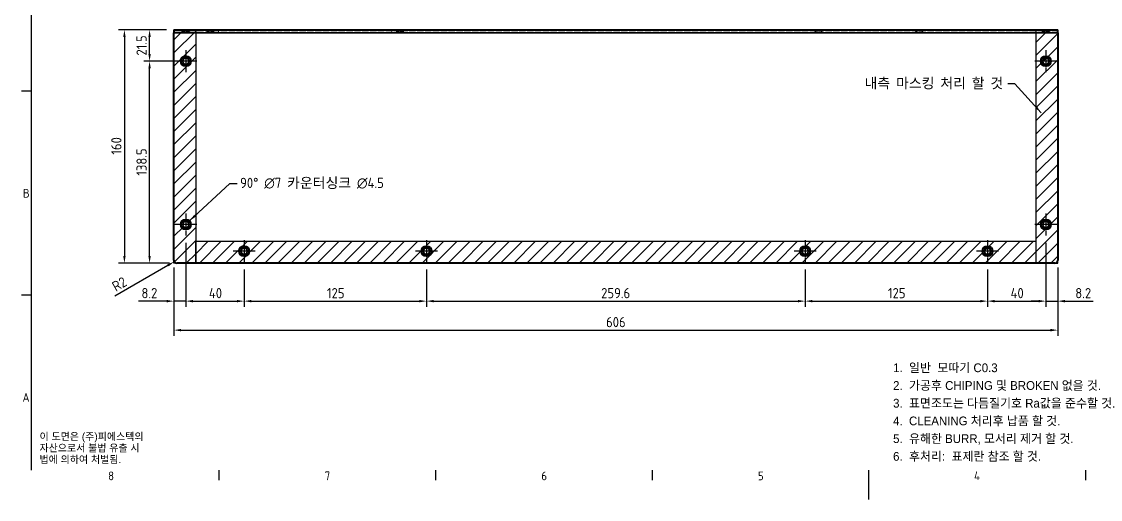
# Model space of a CAD drawing. Header units: millimetres. Extents: x 0 to 1188, y 0 to 840.
# Drawn here: x 13 to 753, y 0 to 328 of the extents above; entities that cross this region are included whole.
import ezdxf

# ---------------------------------------------------------------- set-up
doc = ezdxf.new("R2010")
doc.units = ezdxf.units.MM
doc.header["$LTSCALE"] = 2
doc.linetypes.add('CHAIN', pattern=[0.3543, 0.2362, -0.0295, 0.0591, -0.0295])
doc.linetypes.add('DASHED', pattern=[0.2067, 0.1654, -0.0413])
doc.layers.get('0').update_dxf_attribs({"color": 3, "lineweight": 25})
for name, color, linetype, lineweight in [('가려진 것(ISO)', 2, 'DASHED', 18), ('가려진 좁은 것(ISO)', 2, 'DASHED', 18), ('가시적인 것(ISO)', 3, 'Continuous', 40), ('가시적인 좁은 것(ISO)', 3, 'Continuous', 35), ('경계(ISO)', 7, 'Continuous', 25), ('기호(ISO)', 5, 'Continuous', 25), ('스케치 형상(ISO)', 3, 'Continuous', 25), ('중심 표식(ISO)', 1, 'Continuous', 25), ('치수(ISO)', 2, 'Continuous', 25), ('해치(ISO)', 7, 'Continuous', 18)]:
    doc.layers.add(name, color=color, linetype=linetype, lineweight=lineweight)
doc.styles.add('ISO Proportional', font='arial.ttf')
doc.styles.add('문자 텍스트_PSTEK_POSCO', font='isocp.shx')
doc.styles.add('치수 텍스트_PSTEK_POSCO', font='isocp.shx')
doc.dimstyles.new('치수_PSTEK_POSCO', dxfattribs={"dimscale": 2, "dimtxt": 3.5, "dimasz": 2.5, "dimexe": 2, "dimexo": 2.5, "dimgap": 1, "dimtad": 1, "dimrnd": 1e-08, "dimdsep": 46, "dimtxsty": '치수 텍스트_PSTEK_POSCO', "dimcen": 0.09, "dimdle": 10, "dimclrd": 7, "dimclre": 7, "dimclrt": 2, "dimadec": 1, "dimazin": 2, "dimtfac": 1, "dimtmove": 0, "dimatfit": 3, "dimfxl": 0, "dimtolj": 1, "dimlwd": -1, "dimlwe": -1, "dimarcsym": 0})
doc.dimstyles.new('치수_PSTEK_POSCO$7', dxfattribs={"dimscale": 2, "dimtxt": 3.5, "dimasz": 2.5, "dimexe": 2, "dimexo": 2.5, "dimgap": 1, "dimtad": 1, "dimrnd": 1e-08, "dimdsep": 46, "dimtxsty": '치수 텍스트_PSTEK_POSCO', "dimcen": 0.09, "dimdle": 10, "dimclrd": 7, "dimclre": 7, "dimclrt": 2, "dimadec": 1, "dimazin": 2, "dimtfac": 1, "dimtmove": 0, "dimatfit": 3, "dimfxl": 0, "dimtolj": 1, "dimlwd": -1, "dimlwe": -1, "dimarcsym": 0})
pattern_1 = [(45, (0, 0), (-4.49013, 4.49013), [])]

# ---------------------------------------------------------------- blocks, each defined once
blk = doc.blocks.new('경계 Default Border')
at = {"layer": '경계(ISO)'}
for p, q in [((10, 140), (6.6, 140)), ((10, 70), (6.6, 70)), ((74.25, 10), (74.25, 6.6)), ((148.5, 10), (148.5, 6.6)), ((222.75, 10), (222.75, 6.6)), ((371.25, 10), (371.25, 6.6))]:
    blk.add_line(p, q, dxfattribs=at)
at = {"layer": '경계(ISO)', "flags": 128}
for points in [[(10, 10), (10, 410)], [(297, 0), (297, 10)]]:
    blk.add_lwpolyline(points, dxfattribs=at)
at = {"layer": '경계(ISO)', "color": 2, "char_height": 3, "attachment_point": 7, "style": '문자 텍스트_PSTEK_POSCO'}
for s, insert in [('B', (7.08, 103.47)), ('A', (6.91, 33.49)), ('8', (36.27, 6.57)), ('7', (110.52, 6.59)), ('6', (184.77, 6.57)), ('5', (259.02, 6.57)), ('4', (333.1, 6.6))]:
    blk.add_mtext(s, dxfattribs=dict(at, insert=insert))
blk = doc.blocks.new('*D25')
at = {"layer": 'Defpoints', "color": 0}
for p in [(100.97, 300.55), (125.8, 300.55), (119.6, 162.05)]:
    blk.add_point(p, dxfattribs=at)
at = {"layer": '치수(ISO)', "color": 7}
for p, q in [((120.8, 300.55), (96.97, 300.55)), ((100.97, 167.05), (100.97, 295.55)), ((114.6, 162.05), (96.97, 162.05))]:
    blk.add_line(p, q, dxfattribs=at)
for points in [[(100.14, 295.55), (101.8, 295.55), (100.97, 300.55)], [(100.14, 167.05), (101.8, 167.05), (100.97, 162.05)]]:
    blk.add_solid(points, dxfattribs=at)
at = {"layer": '치수(ISO)', "color": 2, "insert": (95.47, 222.03), "char_height": 7, "attachment_point": 4, "rotation": 90, "style": '치수 텍스트_PSTEK_POSCO'}
blk.add_mtext('\\A1;138.5', dxfattribs=at)
blk = doc.blocks.new('*D26')
at = {"layer": 'Defpoints', "color": 0}
for p in [(100.97, 322.05), (117.6, 322.05), (125.8, 300.55)]:
    blk.add_point(p, dxfattribs=at)
at = {"layer": '치수(ISO)', "color": 7}
for p, q in [((112.6, 322.05), (96.97, 322.05)), ((100.97, 305.55), (100.97, 317.05)), ((120.8, 300.55), (96.97, 300.55))]:
    blk.add_line(p, q, dxfattribs=at)
for points in [[(100.14, 317.05), (101.8, 317.05), (100.97, 322.05)], [(100.14, 305.55), (101.8, 305.55), (100.97, 300.55)]]:
    blk.add_solid(points, dxfattribs=at)
at = {"layer": '치수(ISO)', "color": 2, "insert": (95.47, 304.43), "char_height": 7, "attachment_point": 4, "rotation": 90, "style": '치수 텍스트_PSTEK_POSCO'}
blk.add_mtext('\\A1;21.5', dxfattribs=at)
blk = doc.blocks.new('*D27')
at = {"layer": 'Defpoints', "color": 0}
for p in [(125.8, 181.05), (117.6, 164.05), (125.8, 135.98)]:
    blk.add_point(p, dxfattribs=at)
at = {"layer": '치수(ISO)', "color": 7}
for p, q in [((125.8, 176.05), (125.8, 131.98)), ((117.6, 159.05), (117.6, 131.98)), ((112.6, 135.98), (93.38, 135.98)), ((125.8, 135.98), (117.6, 135.98)), ((130.8, 135.98), (135.8, 135.98))]:
    blk.add_line(p, q, dxfattribs=at)
for points in [[(112.6, 136.81), (112.6, 135.14), (117.6, 135.98)], [(130.8, 136.81), (130.8, 135.14), (125.8, 135.98)]]:
    blk.add_solid(points, dxfattribs=at)
at = {"layer": '치수(ISO)', "color": 2, "insert": (95.38, 141.48), "char_height": 7, "attachment_point": 4, "style": '치수 텍스트_PSTEK_POSCO'}
blk.add_mtext('\\A1;8.2', dxfattribs=at)
blk = doc.blocks.new('*D28')
at = {"layer": 'Defpoints', "color": 0}
for p in [(125.8, 181.05), (165.8, 162.75), (165.8, 135.98)]:
    blk.add_point(p, dxfattribs=at)
at = {"layer": '치수(ISO)', "color": 7}
for p, q in [((125.8, 176.05), (125.8, 131.98)), ((165.8, 157.75), (165.8, 131.98)), ((130.8, 135.98), (160.8, 135.98))]:
    blk.add_line(p, q, dxfattribs=at)
for points in [[(130.8, 136.81), (130.8, 135.14), (125.8, 135.98)], [(160.8, 136.81), (160.8, 135.14), (165.8, 135.98)]]:
    blk.add_solid(points, dxfattribs=at)
at = {"layer": '치수(ISO)', "color": 2, "insert": (141.62, 141.48), "char_height": 7, "attachment_point": 4, "style": '치수 텍스트_PSTEK_POSCO'}
blk.add_mtext('\\A1;40', dxfattribs=at)
blk = doc.blocks.new('*D29')
at = {"layer": 'Defpoints', "color": 0}
for p in [(165.8, 162.75), (290.8, 162.75), (290.8, 135.98)]:
    blk.add_point(p, dxfattribs=at)
at = {"layer": '치수(ISO)', "color": 7}
for p, q in [((165.8, 157.75), (165.8, 131.98)), ((290.8, 157.75), (290.8, 131.98)), ((170.8, 135.98), (285.8, 135.98))]:
    blk.add_line(p, q, dxfattribs=at)
for points in [[(170.8, 136.81), (170.8, 135.14), (165.8, 135.98)], [(285.8, 136.81), (285.8, 135.14), (290.8, 135.98)]]:
    blk.add_solid(points, dxfattribs=at)
at = {"layer": '치수(ISO)', "color": 2, "insert": (222.58, 141.48), "char_height": 7, "attachment_point": 4, "style": '치수 텍스트_PSTEK_POSCO'}
blk.add_mtext('\\A1;125', dxfattribs=at)
blk = doc.blocks.new('*D30')
at = {"layer": 'Defpoints', "color": 0}
for p in [(290.8, 162.75), (550.4, 162.75), (550.4, 135.98)]:
    blk.add_point(p, dxfattribs=at)
at = {"layer": '치수(ISO)', "color": 7}
for p, q in [((290.8, 157.75), (290.8, 131.98)), ((550.4, 157.75), (550.4, 131.98)), ((295.8, 135.98), (545.4, 135.98))]:
    blk.add_line(p, q, dxfattribs=at)
for points in [[(295.8, 136.81), (295.8, 135.14), (290.8, 135.98)], [(545.4, 136.81), (545.4, 135.14), (550.4, 135.98)]]:
    blk.add_solid(points, dxfattribs=at)
at = {"layer": '치수(ISO)', "color": 2, "insert": (410.53, 141.48), "char_height": 7, "attachment_point": 4, "style": '치수 텍스트_PSTEK_POSCO'}
blk.add_mtext('\\A1;259.6', dxfattribs=at)
blk = doc.blocks.new('*D31')
at = {"layer": 'Defpoints', "color": 0}
for p in [(550.4, 162.75), (675.4, 162.75), (675.4, 135.98)]:
    blk.add_point(p, dxfattribs=at)
at = {"layer": '치수(ISO)', "color": 7}
for p, q in [((550.4, 157.75), (550.4, 131.98)), ((675.4, 157.75), (675.4, 131.98)), ((555.4, 135.98), (670.4, 135.98))]:
    blk.add_line(p, q, dxfattribs=at)
for points in [[(555.4, 136.81), (555.4, 135.14), (550.4, 135.98)], [(670.4, 136.81), (670.4, 135.14), (675.4, 135.98)]]:
    blk.add_solid(points, dxfattribs=at)
at = {"layer": '치수(ISO)', "color": 2, "insert": (607.18, 141.48), "char_height": 7, "attachment_point": 4, "style": '치수 텍스트_PSTEK_POSCO'}
blk.add_mtext('\\A1;125', dxfattribs=at)
blk = doc.blocks.new('*D32')
at = {"layer": 'Defpoints', "color": 0}
for p in [(715.4, 181.05), (675.4, 162.75), (715.4, 135.98)]:
    blk.add_point(p, dxfattribs=at)
at = {"layer": '치수(ISO)', "color": 7}
for p, q in [((715.4, 176.05), (715.4, 131.98)), ((675.4, 157.75), (675.4, 131.98)), ((680.4, 135.98), (710.4, 135.98))]:
    blk.add_line(p, q, dxfattribs=at)
for points in [[(680.4, 136.81), (680.4, 135.14), (675.4, 135.98)], [(710.4, 136.81), (710.4, 135.14), (715.4, 135.98)]]:
    blk.add_solid(points, dxfattribs=at)
at = {"layer": '치수(ISO)', "color": 2, "insert": (691.22, 141.48), "char_height": 7, "attachment_point": 4, "style": '치수 텍스트_PSTEK_POSCO'}
blk.add_mtext('\\A1;40', dxfattribs=at)
blk = doc.blocks.new('*D33')
at = {"layer": 'Defpoints', "color": 0}
for p in [(715.4, 181.05), (723.6, 164.05), (723.6, 135.98)]:
    blk.add_point(p, dxfattribs=at)
at = {"layer": '치수(ISO)', "color": 7}
for p, q in [((715.4, 176.05), (715.4, 131.98)), ((723.6, 159.05), (723.6, 131.98)), ((710.4, 135.98), (705.4, 135.98)), ((715.4, 135.98), (723.6, 135.98)), ((728.6, 135.98), (747.82, 135.98))]:
    blk.add_line(p, q, dxfattribs=at)
for points in [[(710.4, 136.81), (710.4, 135.14), (715.4, 135.98)], [(728.6, 136.81), (728.6, 135.14), (723.6, 135.98)]]:
    blk.add_solid(points, dxfattribs=at)
at = {"layer": '치수(ISO)', "color": 2, "insert": (735.6, 141.48), "char_height": 7, "attachment_point": 4, "style": '치수 텍스트_PSTEK_POSCO'}
blk.add_mtext('\\A1;8.2', dxfattribs=at)
blk = doc.blocks.new('*D34')
at = {"layer": 'Defpoints', "color": 0}
for p in [(117.6, 164.05), (723.6, 164.05), (723.6, 116.1)]:
    blk.add_point(p, dxfattribs=at)
at = {"layer": '치수(ISO)', "color": 7}
for p, q in [((117.6, 159.05), (117.6, 112.1)), ((723.6, 159.05), (723.6, 112.1)), ((122.6, 116.1), (718.6, 116.1))]:
    blk.add_line(p, q, dxfattribs=at)
for points in [[(122.6, 116.94), (122.6, 115.27), (117.6, 116.1)], [(718.6, 116.94), (718.6, 115.27), (723.6, 116.1)]]:
    blk.add_solid(points, dxfattribs=at)
at = {"layer": '치수(ISO)', "color": 2, "insert": (413.92, 121.6), "char_height": 7, "attachment_point": 4, "style": '치수 텍스트_PSTEK_POSCO'}
blk.add_mtext('\\A1;606', dxfattribs=at)
blk = doc.blocks.new('*D36')
at = {"layer": 'Defpoints', "color": 0}
for p in [(117.6, 322.05), (83.69, 162.05), (119.6, 162.05)]:
    blk.add_point(p, dxfattribs=at)
at = {"layer": '치수(ISO)', "color": 7}
for p, q in [((112.6, 322.05), (79.69, 322.05)), ((83.69, 317.05), (83.69, 167.05)), ((114.6, 162.05), (79.69, 162.05))]:
    blk.add_line(p, q, dxfattribs=at)
for points in [[(82.86, 317.05), (84.53, 317.05), (83.69, 322.05)], [(82.86, 167.05), (84.53, 167.05), (83.69, 162.05)]]:
    blk.add_solid(points, dxfattribs=at)
at = {"layer": '치수(ISO)', "color": 2, "insert": (78.19, 236.44), "char_height": 7, "attachment_point": 4, "rotation": 90, "style": '치수 텍스트_PSTEK_POSCO'}
blk.add_mtext('\\A1;160', dxfattribs=at)
blk = doc.blocks.new('*D38')
at = {"layer": 'Defpoints', "color": 0}
for p in [(117.87, 163.05), (119.6, 164.05)]:
    blk.add_point(p, dxfattribs=at)
at = {"layer": '치수(ISO)', "color": 7}
blk.add_line((77.15, 139.53), (113.54, 160.55), dxfattribs=at)
blk.add_solid([(113.13, 161.27), (113.96, 159.82), (117.87, 163.05)], dxfattribs=at)
at = {"layer": '치수(ISO)', "color": 2, "insert": (76.13, 145.3), "char_height": 7, "attachment_point": 4, "rotation": 30, "style": '치수 텍스트_PSTEK_POSCO'}
blk.add_mtext('\\A1;R2', dxfattribs=at)
blk = doc.blocks.new('주석-판금')
at = {"layer": '기호(ISO)', "color": 2, "insert": (-40.78, 16.76), "char_height": 3, "width": 116.6778, "attachment_point": 1, "line_spacing_factor": 1.214608, "style": 'ISO Proportional'}
blk.add_mtext('\\f굴림|b0|i0;\\H3.0000;1.  일반  모따기 C0.3\\P2.  가공후 CHIPING 및 BROKEN 없을 것.\\P3.  표면조도는 다듬질기호 Ra값을 준수할 것.\\P4.  CLEANING 처리후 납품 할 것.\\P5.  유해한 BURR, 모서리 제거 할 것.\\P6.  후처리:  표제란 참조 할 것.', dxfattribs=at)

msp = doc.modelspace()

# ---------------------------------------------------------------- hatches: boundary and pattern name
at = {"layer": '해치(ISO)'}
h = msp.add_hatch(dxfattribs=at)
h.set_pattern_fill('ANSI31', color=1, scale=50.8, style=0)
h.set_pattern_definition(pattern_1)
edge = h.paths.add_edge_path(flags=0)
edge.add_arc((125.804, 188.546), 2.25, 0, 360)
edge = h.paths.add_edge_path(flags=0)
edge.add_arc((125.804, 300.546), 2.25, 0, 360)
h.paths.add_polyline_path([(132.604, 162.046), (132.604, 322.046), (117.604, 322.046), (117.604, 162.046)])
h = msp.add_hatch(dxfattribs=at)
h.set_pattern_fill('ANSI31', color=1, scale=50.8, style=0)
h.set_pattern_definition(pattern_1)
edge = h.paths.add_edge_path(flags=0)
edge.add_arc((715.404, 188.546), 2.25, 0, 360)
h.paths.add_polyline_path([(708.604, 162.046), (723.604, 162.046), (723.604, 322.046), (708.604, 322.046)])
h = msp.add_hatch(dxfattribs=at)
h.set_pattern_fill('ANSI31', color=1, scale=50.8, style=0)
h.set_pattern_definition(pattern_1)
h.paths.add_polyline_path([(132.604, 177.046), (132.604, 162.046), (708.604, 162.046), (708.604, 177.046)])

# ---------------------------------------------------------------- linework, layer by layer
at = {"layer": '가려진 것(ISO)', "ltscale": 12.094824}
for p, q in [((132.604, 320.546), (117.604, 320.546)), ((723.604, 320.546), (708.604, 320.546))]:
    msp.add_line(p, q, dxfattribs=at)
at = {"layer": '가려진 것(ISO)', "ltscale": 1.548747}
for p, q in [((123.554, 320.896), (122.404, 322.046)), ((128.054, 320.896), (129.204, 322.046)), ((140.354, 320.896), (139.204, 322.046)), ((144.854, 320.896), (146.004, 322.046)), ((270.354, 320.896), (269.204, 322.046)), ((274.854, 320.896), (276.004, 322.046)), ((713.154, 320.896), (712.004, 322.046)), ((717.654, 320.896), (718.804, 322.046))]:
    msp.add_line(p, q, dxfattribs=at)
at = {"layer": '가려진 것(ISO)', "ltscale": 6.731654}
for p, q in [((128.054, 320.896), (123.554, 320.896)), ((144.854, 320.896), (140.354, 320.896)), ((274.854, 320.896), (270.354, 320.896)), ((717.654, 320.896), (713.154, 320.896))]:
    msp.add_line(p, q, dxfattribs=at)
at = {"layer": '가려진 것(ISO)', "ltscale": 0.333222}
for p, q in [((123.554, 320.546), (123.554, 320.896)), ((128.054, 320.546), (128.054, 320.896)), ((140.354, 320.546), (140.354, 320.896)), ((144.854, 320.546), (144.854, 320.896)), ((270.354, 320.546), (270.354, 320.896)), ((274.854, 320.546), (274.854, 320.896)), ((713.154, 320.546), (713.154, 320.896)), ((717.654, 320.546), (717.654, 320.896))]:
    msp.add_line(p, q, dxfattribs=at)
at = {"layer": '가려진 것(ISO)', "ltscale": 13.021716}
msp.add_line((708.604, 320.546), (132.604, 320.546), dxfattribs=at)
at = {"layer": '가려진 것(ISO)', "ltscale": 1.428422}
for p, q in [((148.254, 322.046), (148.254, 320.546)), ((266.954, 322.046), (266.954, 320.546))]:
    msp.add_line(p, q, dxfattribs=at)
at = {"layer": '가려진 것(ISO)', "ltscale": 1.952795}
for p, q in [((557.904, 320.596), (556.454, 322.046)), ((561.304, 320.596), (562.754, 322.046)), ((626.904, 320.596), (625.454, 322.046)), ((630.304, 320.596), (631.754, 322.046))]:
    msp.add_line(p, q, dxfattribs=at)
at = {"layer": '가려진 것(ISO)', "ltscale": 5.086114}
for p, q in [((561.304, 320.596), (557.904, 320.596)), ((630.304, 320.596), (626.904, 320.596))]:
    msp.add_line(p, q, dxfattribs=at)
at = {"layer": '가려진 것(ISO)', "ltscale": 0.047517}
for p, q in [((557.904, 320.546), (557.904, 320.596)), ((561.304, 320.546), (561.304, 320.596)), ((626.904, 320.546), (626.904, 320.596)), ((630.304, 320.546), (630.304, 320.596))]:
    msp.add_line(p, q, dxfattribs=at)
at = {"layer": '가려진 좁은 것(ISO)', "ltscale": 13.304306}
for p, q in [((132.604, 177.046), (132.604, 320.046)), ((708.604, 320.046), (708.604, 177.046))]:
    msp.add_line(p, q, dxfattribs=at)
at = {"layer": '가려진 좁은 것(ISO)', "ltscale": 13.021716}
msp.add_line((708.604, 177.046), (132.604, 177.046), dxfattribs=at)
at = {"layer": '가시적인 것(ISO)'}
for p, q in [((117.604, 322.046), (723.604, 322.046)), ((117.604, 322.046), (117.604, 320.046)), ((117.604, 164.046), (117.604, 320.046)), ((723.604, 320.046), (723.604, 322.046)), ((723.604, 320.046), (723.604, 164.046)), ((721.604, 162.046), (119.604, 162.046))]:
    msp.add_line(p, q, dxfattribs=at)
for centre, radius in [((125.804, 300.546), 3.5), ((715.404, 300.546), 3.5), ((125.804, 300.546), 2.25), ((715.404, 300.546), 2.25), ((125.804, 188.546), 3.5), ((125.804, 188.546), 2.25), ((715.404, 188.546), 3.5), ((715.404, 188.546), 2.25), ((165.804, 170.246), 3.5), ((165.804, 170.246), 2.25), ((290.804, 170.246), 3.5), ((290.804, 170.246), 2.25), ((550.404, 170.246), 3.5), ((550.404, 170.246), 2.25), ((675.404, 170.246), 3.5), ((675.404, 170.246), 2.25)]:
    msp.add_circle(centre, radius, dxfattribs=at)
for centre, start, end in [((119.604, 164.046), 180, 270), ((721.604, 164.046), 270, 0)]:
    msp.add_arc(centre, 2, start, end, dxfattribs=at)
at = {"layer": '가시적인 좁은 것(ISO)'}
msp.add_line((723.604, 320.046), (117.604, 320.046), dxfattribs=at)
at = {"layer": '스케치 형상(ISO)'}
for p, q in [((117.604, 322.046), (132.604, 322.046)), ((117.604, 162.046), (117.604, 322.046)), ((132.604, 322.046), (132.604, 162.046)), ((723.604, 322.046), (708.604, 322.046)), ((708.604, 322.046), (708.604, 162.046)), ((723.604, 162.046), (723.604, 322.046)), ((132.604, 162.046), (132.604, 177.046)), ((132.604, 177.046), (708.604, 177.046)), ((708.604, 177.046), (708.604, 162.046)), ((132.604, 162.046), (117.604, 162.046)), ((708.604, 162.046), (132.604, 162.046)), ((708.604, 162.046), (723.604, 162.046))]:
    msp.add_line(p, q, dxfattribs=at)
at = {"layer": '중심 표식(ISO)', "linetype": 'CHAIN', "ltscale": 8.333956}
for p, q in [((125.804, 308.046), (125.804, 293.046)), ((715.404, 308.046), (715.404, 293.046)), ((133.304, 300.546), (118.304, 300.546)), ((722.904, 300.546), (707.904, 300.546)), ((125.804, 196.046), (125.804, 181.046)), ((715.404, 196.046), (715.404, 181.046)), ((133.304, 188.546), (118.304, 188.546)), ((722.904, 188.546), (707.904, 188.546)), ((165.804, 177.746), (165.804, 162.746)), ((290.804, 177.746), (290.804, 162.746)), ((550.404, 177.746), (550.404, 162.746)), ((675.404, 177.746), (675.404, 162.746)), ((173.304, 170.246), (158.304, 170.246)), ((298.304, 170.246), (283.304, 170.246)), ((557.904, 170.246), (542.904, 170.246)), ((682.904, 170.246), (667.904, 170.246))]:
    msp.add_line(p, q, dxfattribs=at)

# ---------------------------------------------------------------- block references
at = {"xscale": 2, "yscale": 2, "zscale": 2}
for name, p in [('경계 Default Border', (0, 0)), ('주석-판금', (692.248, 59.763))]:
    msp.add_blockref(name, p, dxfattribs=at)

# ---------------------------------------------------------------- texts
at = {"layer": '기호(ISO)', "color": 2, "insert": (591.121, 285.1), "char_height": 7, "width": 96.1213, "attachment_point": 4, "style": '치수 텍스트_PSTEK_POSCO'}
msp.add_mtext('{\\fSystem|b0|i0;\\H7.0000;내측\\fISOCP|b0|i0;\\H7.0000; \\fSystem|b0|i0;\\H7.0000;마스킹\\fISOCP|b0|i0;\\H7.0000; \\fSystem|b0|i0;\\H7.0000;처리\\fISOCP|b0|i0;\\H7.0000; \\fSystem|b0|i0;\\H7.0000;할\\fISOCP|b0|i0;\\H7.0000; \\fSystem|b0|i0;\\H7.0000;것}', dxfattribs=at)
at = {"layer": '기호(ISO)', "color": 2, "attachment_point": 4}
for s, insert, char_height, width, line_spacing_factor, style in [('{90° \\fAIGDT|b0|i0;\\H7.0000;n\\fisocp|b0|i0;\\H7.0000;7 카운터싱크 \\fAIGDT|b0|i0;\\H7.0000;n\\fisocp|b0|i0;\\H7.0000;4.5}', (163.011, 216.718), 7, 115.20528, 0.6125, '치수 텍스트_PSTEK_POSCO'), ('{\\fArial|b0|i0;\\H5.0000;이 도면은 (주)피에스텍의\\P자산으로서 불법 유출 시 \\P법에 의하여 처벌됨.}', (25.51, 35.029), 5, 78.61221, 0.944221, '문자 텍스트_PSTEK_POSCO')]:
    msp.add_mtext(s, dxfattribs=dict(at, insert=insert, char_height=char_height, width=width, line_spacing_factor=line_spacing_factor, style=style))

# ---------------------------------------------------------------- dimensions: what is measured, and where the dimension line sits
at = {"layer": '치수(ISO)', "color": 7}
for base, p1, p2, angle, override, picture, middle in [((83.694, 162.046), (117.604, 322.046), (119.604, 162.046), 270, {"dimdec": 2, "dimtp": 0, "dimtm": 0, "dimtdec": 2, "dimtofl": 0, "dimatfit": 1}, '*D36', (83.694, 242.046)), ((100.97, 322.046), (125.804, 300.546), (117.604, 322.046), 90, {"dimdec": 2, "dimtp": 0, "dimtm": 0, "dimtdec": 2, "dimtofl": 0, "dimatfit": 1}, '*D26', (100.97, 311.316)), ((100.97, 300.546), (119.604, 162.046), (125.804, 300.546), 90, {"dimdec": 2, "dimtp": 0, "dimtm": 0, "dimtdec": 2, "dimtofl": 0, "dimatfit": 1}, '*D25', (100.97, 231.276)), ((125.804, 135.976), (117.604, 164.046), (125.804, 181.046), 180, {"dimdec": 2, "dimtp": 0, "dimtm": 0, "dimtdec": 2, "dimtofl": 1, "dimatfit": 1}, '*D27', (100.494, 135.976)), ((165.804, 135.976), (125.804, 181.046), (165.804, 162.746), 180, {"dimdec": 2, "dimtp": 0, "dimtm": 0, "dimtdec": 2, "dimtofl": 0, "dimatfit": 1}, '*D28', (145.824, 135.976)), ((715.404, 135.976), (675.404, 162.746), (715.404, 181.046), 180, {"dimdec": 2, "dimtp": 0, "dimtm": 0, "dimtdec": 2, "dimtofl": 0, "dimatfit": 1}, '*D32', (695.424, 135.976)), ((723.604, 135.976), (715.404, 181.046), (723.604, 164.046), 180, {"dimdec": 2, "dimtp": 0, "dimtm": 0, "dimtdec": 2, "dimtofl": 1, "dimatfit": 1}, '*D33', (740.714, 135.976)), ((290.804, 135.976), (165.804, 162.746), (290.804, 162.746), 180, {"dimdec": 2, "dimtp": 0, "dimtm": 0, "dimtdec": 2, "dimtofl": 0, "dimatfit": 1}, '*D29', (228.324, 135.976)), ((550.404, 135.976), (290.804, 162.746), (550.404, 162.746), 180, {"dimdec": 2, "dimtp": 0, "dimtm": 0, "dimtdec": 2, "dimtofl": 0, "dimatfit": 1}, '*D30', (420.604, 135.976)), ((675.404, 135.976), (550.404, 162.746), (675.404, 162.746), 180, {"dimdec": 2, "dimtp": 0, "dimtm": 0, "dimtdec": 2, "dimtofl": 0, "dimatfit": 1}, '*D31', (612.924, 135.976))]:
    dim = msp.add_linear_dim(base=base, p1=p1, p2=p2, angle=angle, dimstyle='치수_PSTEK_POSCO', override=override, dxfattribs=at)
    dim.commit()
    dim.dimension.update_dxf_attribs({"geometry": picture, "text_midpoint": middle, "dimtype": 160})
dim = msp.add_radius_dim(center=(119.604, 164.046), mpoint=(117.872, 163.046), dimstyle='치수_PSTEK_POSCO', override={"dimdec": 2, "dimcen": 0, "dimtp": 0, "dimtm": 0, "dimtdec": 2, "dimtofl": 0}, dxfattribs=at)
dim.commit()
dim.dimension.update_dxf_attribs({"geometry": '*D38', "text_midpoint": (82.701, 142.74), "dimtype": 164})
dim = msp.add_linear_dim(base=(723.604, 116.103), p1=(117.604, 164.046), p2=(723.604, 164.046), dimstyle='치수_PSTEK_POSCO', override={"dimdec": 2, "dimtp": 0, "dimtm": 0, "dimtdec": 2, "dimtofl": 0, "dimatfit": 1}, dxfattribs=at)
dim.commit()
dim.dimension.update_dxf_attribs({"geometry": '*D34', "text_midpoint": (420.604, 116.103), "dimtype": 160})

# ---------------------------------------------------------------- leaders
at = {"layer": '기호(ISO)', "color": 7, "annotation_type": 0, "has_hookline": 1}
for points, hookline_direction, text_width in [([(712.14, 265.202), (694.242, 285.1), (689.242, 285.1)], 1, 95.741), ([(128.279, 191.021), (156.011, 216.718), (161.011, 216.718)], 0, 104.47)]:
    msp.add_leader(points, dimstyle='치수_PSTEK_POSCO$7', override={"dimtad": 0}, dxfattribs=dict(at, hookline_direction=hookline_direction, text_width=text_width))

doc.saveas('drawing.dxf')
